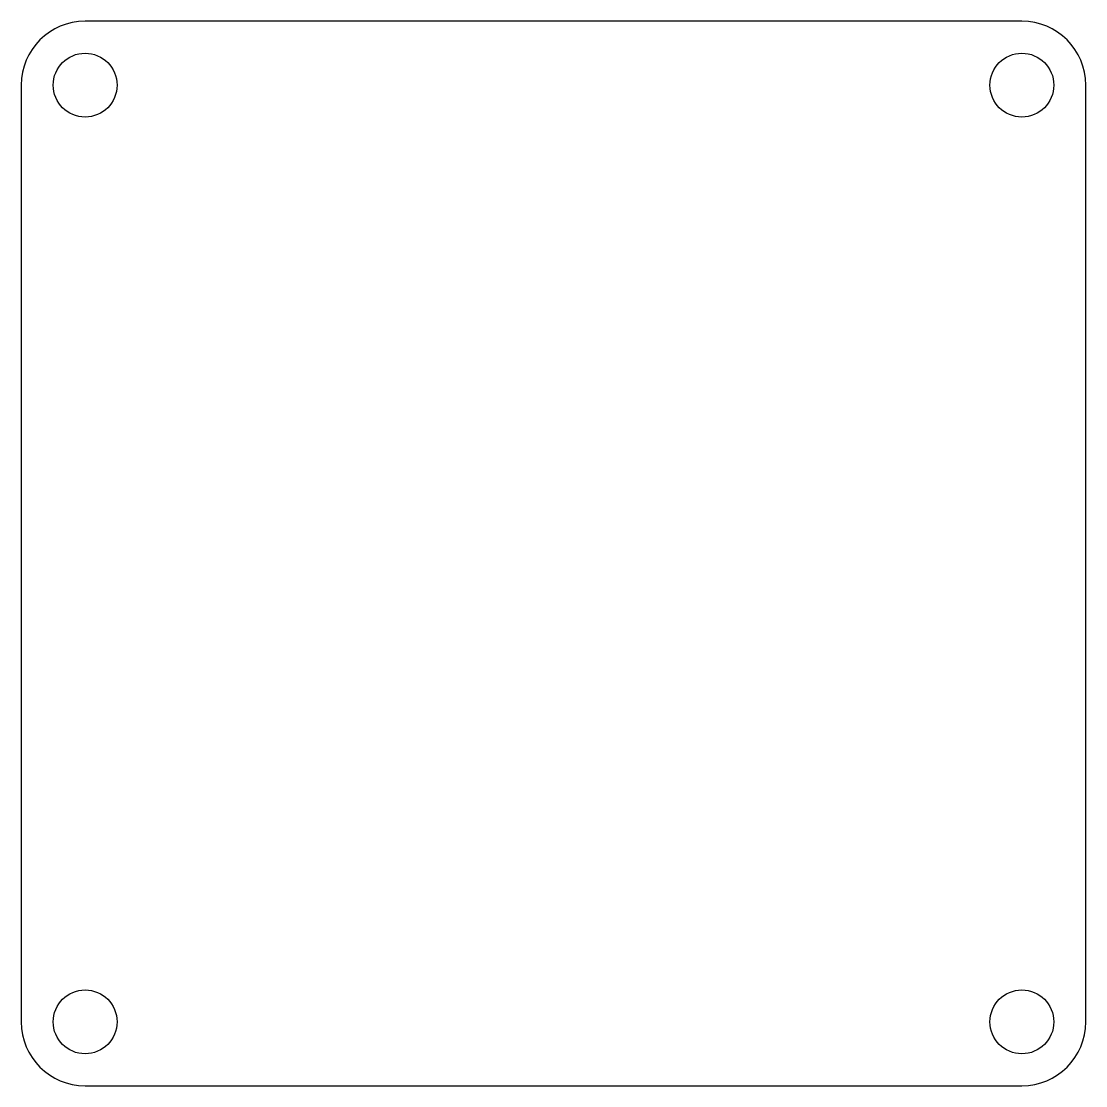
# Model space of a CAD drawing. Header units: millimetres. Extents: x -25 to 25, y -25 to 25.
import ezdxf

# ---------------------------------------------------------------- set-up
doc = ezdxf.new("R2010")
doc.units = ezdxf.units.MM
doc.layers.add('Sketch', color=7, linetype='CONTINUOUS')

msp = doc.modelspace()

# ---------------------------------------------------------------- linework, layer by layer
at = {"layer": 'Sketch'}
for p, q in [((22, 25), (-22, 25)), ((-25, 22), (-25, -22)), ((25, -22), (25, 22)), ((-22, -25), (22, -25))]:
    msp.add_line(p, q, dxfattribs=at)
for centre in [(-22, 22), (22, 22), (-22, -22), (22, -22)]:
    msp.add_circle(centre, 1.5, dxfattribs=at)
for centre, start, end in [((-22, 22), 90, 180), ((22, 22), 0, 90), ((-22, -22), -180, -90), ((22, -22), -90, 0)]:
    msp.add_arc(centre, 3, start, end, dxfattribs=at)

doc.saveas('drawing.dxf')
